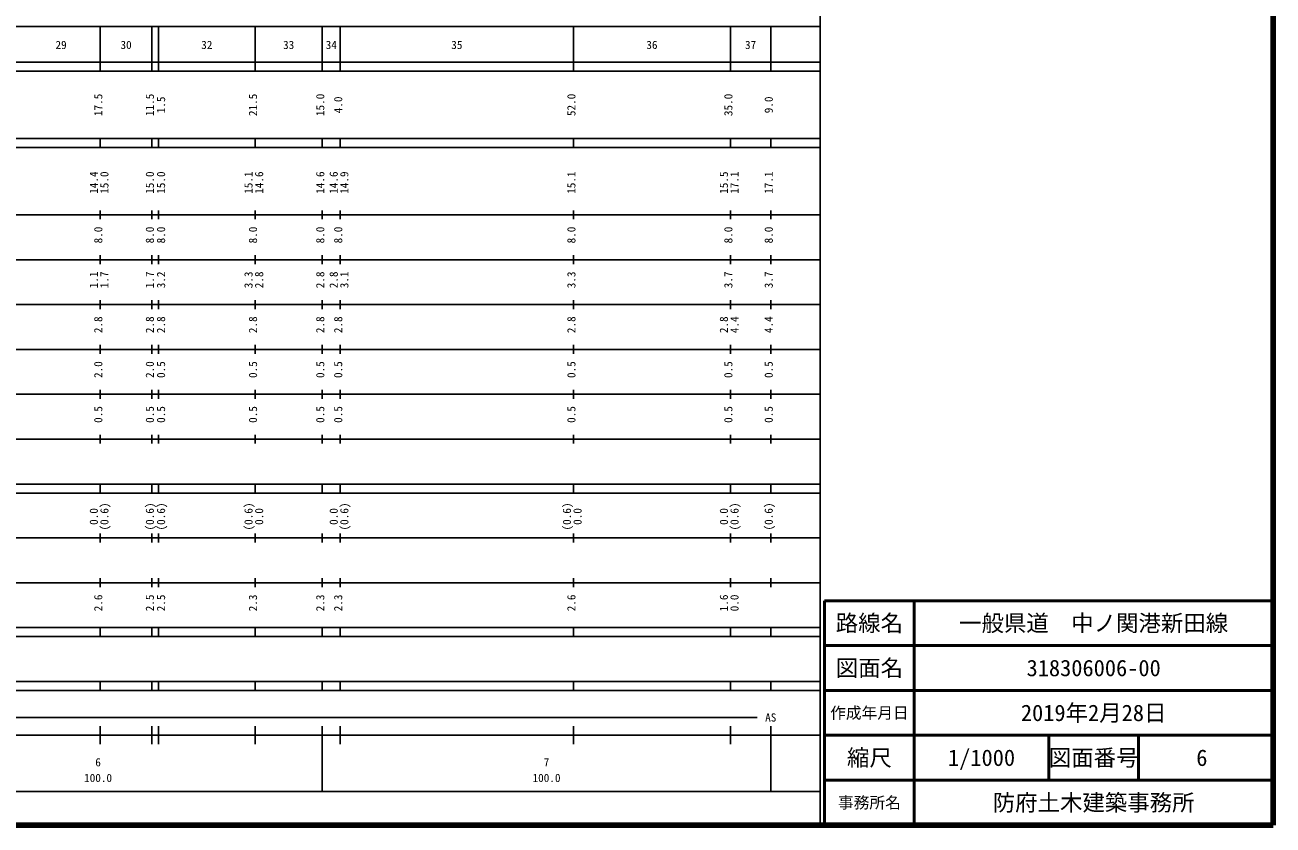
# Model space of a CAD drawing. Units: millimetres on the paper, enlarged 1000 times. Extents: x 40000 to 680000, y 20000 to 380000.
# Drawn here: x 401699 to 680000, y 20000 to 198313 of the extents above; entities that cross this region are included whole.
import ezdxf
from ezdxf.enums import TextEntityAlignment as Align

# ---------------------------------------------------------------- set-up
doc = ezdxf.new("R2010")
doc.units = ezdxf.units.MM
doc.header["$LTSCALE"] = 1000
for name, color, linetype, lineweight in [('M-TTL', 2, 'Continuous', 140), ('M-TTL-BAND', 7, 'Continuous', 25), ('M-TTL-FRAM', 2, 'Continuous', 50), ('M-TTL-LINE', 7, 'Continuous', 50)]:
    doc.layers.add(name, color=color, linetype=linetype, lineweight=lineweight)
doc.layers.add('M-TTL-TXT', color=7, linetype='Continuous')
doc.styles.add('ＭＳ ゴシック', font='')
doc.styles.get('ＭＳ ゴシック').set_extended_font_data('MS Gothic')

msp = doc.modelspace()

# ---------------------------------------------------------------- linework, layer by layer
at = {"layer": 'M-TTL'}
for p, q in [((680000, 20000), (680000, 380000)), ((40000, 20000), (680000, 20000))]:
    msp.add_line(p, q, dxfattribs=at)
at = {"layer": 'M-TTL-BAND'}
for p, q in [((579000, 20000), (579000, 370000)), ((68000, 198000), (579000, 198000)), ((418500, 188000), (418500, 198000)), ((430000, 188000), (430000, 198000)), ((431500, 188000), (431500, 198000)), ((453000, 188000), (453000, 198000)), ((468000, 188000), (468000, 198000)), ((472000, 188000), (472000, 198000)), ((524000, 188000), (524000, 198000)), ((559000, 188000), (559000, 198000)), ((568000, 188000), (568000, 198000)), ((40000, 190000), (579000, 190000)), ((40000, 188000), (579000, 188000)), ((40000, 173000), (579000, 173000)), ((418500, 171000), (418500, 173000)), ((430000, 171000), (430000, 173000)), ((431500, 171000), (431500, 173000)), ((453000, 171000), (453000, 173000)), ((468000, 171000), (468000, 173000)), ((472000, 171000), (472000, 173000)), ((524000, 171000), (524000, 173000)), ((559000, 171000), (559000, 173000)), ((568000, 171000), (568000, 173000)), ((40000, 171000), (579000, 171000)), ((40000, 156000), (579000, 156000)), ((418500, 155000), (418500, 157000)), ((430000, 155000), (430000, 157000)), ((431500, 155000), (431500, 157000)), ((453000, 155000), (453000, 157000)), ((468000, 155000), (468000, 157000)), ((472000, 155000), (472000, 157000)), ((524000, 155000), (524000, 157000)), ((559000, 155000), (559000, 157000)), ((568000, 155000), (568000, 157000)), ((46000, 146000), (579000, 146000)), ((418500, 145000), (418500, 147000)), ((430000, 145000), (430000, 147000)), ((431500, 145000), (431500, 147000)), ((453000, 145000), (453000, 147000)), ((468000, 145000), (468000, 147000)), ((472000, 145000), (472000, 147000)), ((524000, 145000), (524000, 147000)), ((559000, 145000), (559000, 147000)), ((568000, 145000), (568000, 147000)), ((418500, 135000), (418500, 137000)), ((430000, 135000), (430000, 137000)), ((431500, 135000), (431500, 137000)), ((453000, 135000), (453000, 137000)), ((468000, 135000), (468000, 137000)), ((472000, 135000), (472000, 137000)), ((524000, 135000), (524000, 137000)), ((559000, 135000), (559000, 137000)), ((568000, 135000), (568000, 137000)), ((52000, 136000), (579000, 136000)), ((46000, 126000), (579000, 126000)), ((418500, 125000), (418500, 127000)), ((430000, 125000), (430000, 127000)), ((431500, 125000), (431500, 127000)), ((453000, 125000), (453000, 127000)), ((468000, 125000), (468000, 127000)), ((472000, 125000), (472000, 127000)), ((524000, 125000), (524000, 127000)), ((559000, 125000), (559000, 127000)), ((568000, 125000), (568000, 127000)), ((418500, 115000), (418500, 117000)), ((430000, 115000), (430000, 117000)), ((431500, 115000), (431500, 117000)), ((453000, 115000), (453000, 117000)), ((468000, 115000), (468000, 117000)), ((472000, 115000), (472000, 117000)), ((524000, 115000), (524000, 117000)), ((559000, 115000), (559000, 117000)), ((568000, 115000), (568000, 117000)), ((52000, 116000), (579000, 116000)), ((46000, 106000), (579000, 106000)), ((418500, 105000), (418500, 107000)), ((430000, 105000), (430000, 107000)), ((431500, 105000), (431500, 107000)), ((453000, 105000), (453000, 107000)), ((468000, 105000), (468000, 107000)), ((472000, 105000), (472000, 107000)), ((524000, 105000), (524000, 107000)), ((559000, 105000), (559000, 107000)), ((568000, 105000), (568000, 107000)), ((40000, 96000), (579000, 96000)), ((418500, 94000), (418500, 96000)), ((430000, 94000), (430000, 96000)), ((431500, 94000), (431500, 96000)), ((453000, 94000), (453000, 96000)), ((468000, 94000), (468000, 96000)), ((472000, 94000), (472000, 96000)), ((524000, 94000), (524000, 96000)), ((559000, 94000), (559000, 96000)), ((568000, 94000), (568000, 96000)), ((40000, 94000), (579000, 94000)), ((49000, 84000), (579000, 84000)), ((418500, 83000), (418500, 85000)), ((430000, 83000), (430000, 85000)), ((431500, 83000), (431500, 85000)), ((453000, 83000), (453000, 85000)), ((468000, 83000), (468000, 85000)), ((472000, 83000), (472000, 85000)), ((524000, 83000), (524000, 85000)), ((559000, 83000), (559000, 85000)), ((568000, 83000), (568000, 85000)), ((40000, 74000), (579000, 74000)), ((418500, 73000), (418500, 75000)), ((430000, 73000), (430000, 75000)), ((431500, 73000), (431500, 75000)), ((453000, 73000), (453000, 75000)), ((468000, 73000), (468000, 75000)), ((472000, 73000), (472000, 75000)), ((524000, 73000), (524000, 75000)), ((559000, 73000), (559000, 75000)), ((568000, 73000), (568000, 75000)), ((40000, 64000), (579000, 64000)), ((40000, 62000), (579000, 62000)), ((418500, 62000), (418500, 64000)), ((430000, 62000), (430000, 64000)), ((431500, 62000), (431500, 64000)), ((453000, 62000), (453000, 64000)), ((468000, 62000), (468000, 64000)), ((472000, 62000), (472000, 64000)), ((524000, 62000), (524000, 64000)), ((559000, 62000), (559000, 64000)), ((568000, 62000), (568000, 64000)), ((40000, 52000), (579000, 52000)), ((418500, 50000), (418500, 52000)), ((430000, 50000), (430000, 52000)), ((431500, 50000), (431500, 52000)), ((453000, 50000), (453000, 52000)), ((468000, 50000), (468000, 52000)), ((472000, 50000), (472000, 52000)), ((524000, 50000), (524000, 52000)), ((559000, 50000), (559000, 52000)), ((568000, 50000), (568000, 52000)), ((40000, 50000), (579000, 50000)), ((71000, 44000), (565000, 44000)), ((418500, 38000), (418500, 42000)), ((430000, 38000), (430000, 42000)), ((431500, 38000), (431500, 42000)), ((453000, 38000), (453000, 42000)), ((468000, 27500), (468000, 42000)), ((472000, 38000), (472000, 42000)), ((524000, 38000), (524000, 42000)), ((559000, 38000), (559000, 42000)), ((568000, 27500), (568000, 42000)), ((40000, 40000), (579000, 40000)), ((68000, 27500), (579000, 27500))]:
    msp.add_line(p, q, dxfattribs=at)
at = {"layer": 'M-TTL-FRAM'}
for p, q in [((680000, 70000), (580000, 70000)), ((580000, 70000), (580000, 20000))]:
    msp.add_line(p, q, dxfattribs=at)
at = {"layer": 'M-TTL-LINE'}
for p, q in [((600000, 70000), (600000, 20000)), ((680000, 60000), (580000, 60000)), ((680000, 50000), (580000, 50000)), ((680000, 40000), (580000, 40000)), ((630000, 40000), (630000, 30000)), ((650000, 40000), (650000, 30000)), ((680000, 30000), (580000, 30000))]:
    msp.add_line(p, q, dxfattribs=at)

# ---------------------------------------------------------------- texts
at = {"layer": 'M-TTL-BAND', "style": 'ＭＳ ゴシック'}
for s, p in [('29', (409750, 192405)), ('30', (424250, 192405)), ('32', (442250, 192405)), ('33', (460500, 192405)), ('34', (470000, 192405)), ('35', (498000, 192405)), ('36', (541500, 192405)), ('37', (563500, 192405)), ('AS', (568000, 42500)), ('6', (418000, 32523)), ('7', (518000, 32523)), ('100.0', (418000, 29033)), ('100.0', (518000, 29033))]:
    msp.add_text(s, height=1833, dxfattribs=at).set_placement(p, align=Align.BOTTOM_CENTER)
for s, p in [('17.5', (419500, 180500)), ('11.5', (431000, 180500)), ('1.5', (433500, 180500)), ('21.5', (454000, 180500)), ('15.0', (469000, 180500)), ('4.0', (473000, 180500)), ('52.0', (525000, 180500)), ('35.0', (560000, 180500)), ('9.0', (569000, 180500)), ('14.4', (418500, 163174)), ('15.0', (420870, 163174)), ('15.0', (431000, 163174)), ('15.0', (433500, 163174)), ('15.1', (453000, 163174)), ('14.6', (455370, 163174)), ('14.6', (469000, 163174)), ('14.6', (472000, 163174)), ('14.9', (474370, 163174)), ('15.1', (525000, 163174)), ('15.5', (559000, 163174)), ('17.1', (561370, 163174)), ('17.1', (569000, 163174)), ('8.0', (419500, 151500)), ('8.0', (431000, 151500)), ('8.0', (433500, 151500)), ('8.0', (454000, 151500)), ('8.0', (469000, 151500)), ('8.0', (473000, 151500)), ('8.0', (525000, 151500)), ('8.0', (560000, 151500)), ('8.0', (569000, 151500)), ('1.1', (418500, 141500)), ('1.7', (420870, 141500)), ('1.7', (431000, 141500)), ('3.2', (433500, 141500)), ('3.3', (453000, 141500)), ('2.8', (455370, 141500)), ('2.8', (469000, 141500)), ('2.8', (472000, 141500)), ('3.1', (474370, 141500)), ('3.3', (525000, 141500)), ('3.7', (560000, 141500)), ('3.7', (569000, 141500)), ('2.8', (419500, 131500)), ('2.8', (431000, 131500)), ('2.8', (433500, 131500)), ('2.8', (454000, 131500)), ('2.8', (469000, 131500)), ('2.8', (473000, 131500)), ('2.8', (525000, 131500)), ('2.8', (559000, 131500)), ('4.4', (561370, 131500)), ('4.4', (569000, 131500)), ('2.0', (419500, 121500)), ('2.0', (431000, 121500)), ('0.5', (433500, 121500)), ('0.5', (454000, 121500)), ('0.5', (469000, 121500)), ('0.5', (473000, 121500)), ('0.5', (525000, 121500)), ('0.5', (560000, 121500)), ('0.5', (569000, 121500)), ('0.5', (419500, 111500)), ('0.5', (431000, 111500)), ('0.5', (433500, 111500)), ('0.5', (454000, 111500)), ('0.5', (469000, 111500)), ('0.5', (473000, 111500)), ('0.5', (525000, 111500)), ('0.5', (560000, 111500)), ('0.5', (569000, 111500)), ('0.0', (418500, 88764)), ('(0.6)', (420870, 88764)), ('(0.6)', (431000, 88764)), ('(0.6)', (433500, 88764)), ('(0.6)', (453000, 88764)), ('0.0', (455370, 88764)), ('0.0', (472000, 88764)), ('(0.6)', (474370, 88764)), ('(0.6)', (524000, 88764)), ('0.0', (526370, 88764)), ('0.0', (559000, 88764)), ('(0.6)', (561370, 88764)), ('(0.6)', (569000, 88764)), ('2.6', (419500, 69500)), ('2.5', (431000, 69500)), ('2.5', (433500, 69500)), ('2.3', (454000, 69500)), ('2.3', (469000, 69500)), ('2.3', (473000, 69500)), ('2.6', (525000, 69500)), ('1.6', (559000, 69500)), ('0.0', (561370, 69500))]:
    msp.add_text(s, height=1833, rotation=90, dxfattribs=at).set_placement(p, align=Align.BOTTOM_CENTER)
at = {"layer": 'M-TTL-TXT', "style": 'ＭＳ ゴシック'}
for s, height, p in [('路線名', 3666, (590000, 65000)), ('路線名', 3666, (590000, 65000)), ('一般県道\u3000中ノ関港新田線', 3666, (640000, 65000)), ('図面名', 3666, (590000, 55000)), ('図面名', 3666, (590000, 55000)), ('318306006-00', 3666, (640000, 55000)), ('2019年2月28日', 3666, (640000, 45000)), ('作成年月日', 2566, (590000, 45000)), ('作成年月日', 2566, (590000, 45000)), ('縮尺', 3666, (590000, 35000)), ('縮尺', 3666, (590000, 35000)), ('1/1000', 3666, (615000, 35000)), ('図面番号', 3666, (640000, 35000)), ('図面番号', 3666, (640000, 35000)), ('6', 3666, (664125, 35000)), ('事務所名', 2566, (590000, 25000)), ('事務所名', 2566, (590000, 25000)), ('防府土木建築事務所', 3666, (640000, 25000))]:
    msp.add_text(s, height=height, dxfattribs=at).set_placement(p, align=Align.MIDDLE_CENTER)

doc.saveas('drawing.dxf')
